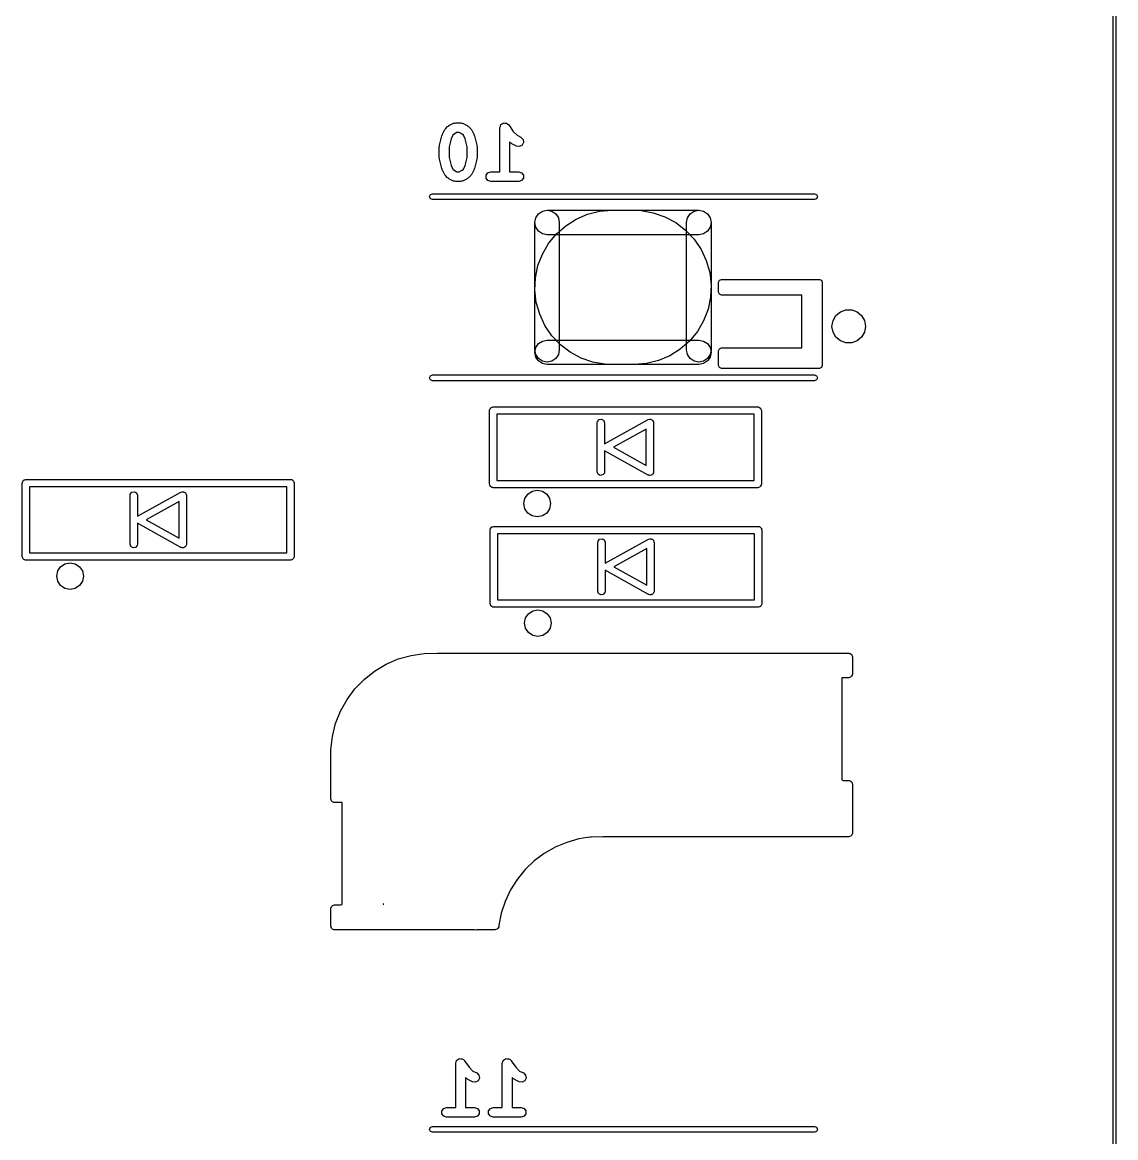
# Model space of a CAD drawing. Extents: x 62 to 223, y -188 to -37.
# Drawn here: x 200.94 to 223.26, y -118.39 to -95.61 of the extents above; entities that cross this region are included whole.
import ezdxf

# ---------------------------------------------------------------- set-up
doc = ezdxf.new("R2010")
doc.units = 0
doc.layers.add('BLACK', color=7, linetype='CONTINUOUS')

msp = doc.modelspace()

# ---------------------------------------------------------------- linework, layer by layer
at = {"layer": 'BLACK', "linetype": 'CONTINUOUS'}
for p, q in [((223.21, -142.245), (223.21, -49.9947)), ((223.26, -49.9947), (223.26, -142.245)), ((209.635, -97.7316), (209.646, -97.7203)), ((209.646, -97.7203), (209.741, -97.6726)), ((209.741, -97.6726), (209.764, -97.6692)), ((209.764, -97.6692), (209.786, -97.6621)), ((209.786, -97.6621), (209.881, -97.6621)), ((209.881, -97.6621), (209.903, -97.6692)), ((209.903, -97.6692), (209.926, -97.6726)), ((209.926, -97.6726), (210.021, -97.7203)), ((210.021, -97.7203), (210.033, -97.7316)), ((210.696, -97.7309), (210.705, -97.7033)), ((210.705, -97.7033), (210.707, -97.7021)), ((210.707, -97.7021), (210.708, -97.7001)), ((210.708, -97.7001), (210.732, -97.684)), ((210.732, -97.684), (210.755, -97.667)), ((210.755, -97.667), (210.757, -97.667)), ((210.757, -97.667), (210.759, -97.6658)), ((210.759, -97.6658), (210.788, -97.667)), ((210.788, -97.667), (210.817, -97.667)), ((210.817, -97.667), (210.819, -97.6682)), ((210.819, -97.6682), (210.821, -97.6683)), ((210.821, -97.6683), (210.844, -97.6863)), ((210.844, -97.6863), (210.867, -97.7033)), ((210.867, -97.7033), (210.868, -97.7053)), ((210.868, -97.7053), (210.869, -97.7066)), ((210.869, -97.7066), (210.959, -97.8412)), ((209.451, -98.1188), (209.499, -97.9283)), ((209.499, -97.9283), (209.505, -97.9189)), ((209.505, -97.9189), (209.506, -97.9079)), ((209.506, -97.9079), (209.554, -97.8126)), ((209.554, -97.8126), (209.565, -97.8011)), ((209.565, -97.8011), (209.573, -97.7866)), ((209.573, -97.7866), (209.62, -97.739)), ((209.62, -97.739), (209.635, -97.7316)), ((209.726, -97.9166), (209.69, -97.9875)), ((209.75, -97.8919), (209.726, -97.9166)), ((209.81, -97.8621), (209.75, -97.8919)), ((209.858, -97.8621), (209.81, -97.8621)), ((209.917, -97.8919), (209.858, -97.8621)), ((209.942, -97.9166), (209.917, -97.8919)), ((209.978, -97.9875), (209.942, -97.9166)), ((210.033, -97.7316), (210.047, -97.739)), ((210.047, -97.739), (210.095, -97.7866)), ((210.095, -97.7866), (210.102, -97.8011)), ((210.102, -97.8011), (210.114, -97.8126)), ((210.114, -97.8126), (210.161, -97.9078)), ((210.161, -97.9078), (210.163, -97.9189)), ((210.163, -97.9189), (210.169, -97.9283)), ((210.169, -97.9283), (210.217, -98.1188)), ((210.686, -97.7581), (210.696, -97.7309)), ((210.687, -97.7601), (210.686, -97.7581)), ((210.686, -97.7621), (210.687, -97.7601)), ((210.686, -98.6621), (210.686, -97.7621)), ((210.959, -97.8412), (211.036, -97.918)), ((211.036, -97.918), (211.117, -97.9584)), ((209.448, -98.1431), (209.452, -98.1312)), ((209.448, -98.3811), (209.448, -98.1431)), ((209.452, -98.1312), (209.451, -98.1188)), ((209.69, -97.9875), (209.648, -98.1554)), ((209.648, -98.1554), (209.648, -98.3688)), ((210.02, -98.1554), (209.978, -97.9875)), ((210.02, -98.3688), (210.02, -98.1554)), ((210.217, -98.1188), (210.216, -98.1312)), ((210.216, -98.1312), (210.22, -98.1431)), ((210.22, -98.1431), (210.22, -98.3811)), ((210.906, -98.0709), (210.886, -98.0511)), ((210.886, -98.0511), (210.886, -98.6621)), ((210.92, -98.0783), (210.906, -98.0709)), ((210.932, -98.0896), (210.92, -98.0783)), ((211.027, -98.1373), (210.932, -98.0896)), ((211.088, -98.1465), (211.027, -98.1373)), ((211.143, -98.118), (211.088, -98.1465)), ((211.117, -97.9584), (211.161, -98.0017)), ((211.171, -98.0627), (211.143, -98.118)), ((211.161, -98.0017), (211.171, -98.0627)), ((209.452, -98.393), (209.448, -98.3811)), ((209.451, -98.4054), (209.452, -98.393)), ((209.499, -98.5959), (209.451, -98.4054)), ((209.648, -98.3688), (209.69, -98.5367)), ((209.978, -98.5367), (210.02, -98.3688)), ((210.217, -98.4054), (210.169, -98.5959)), ((210.22, -98.3811), (210.216, -98.393)), ((210.216, -98.393), (210.217, -98.4054)), ((209.505, -98.6053), (209.499, -98.5959)), ((209.506, -98.6163), (209.505, -98.6053)), ((209.554, -98.7116), (209.506, -98.6163)), ((209.69, -98.5367), (209.726, -98.6076)), ((209.726, -98.6076), (209.75, -98.6323)), ((209.75, -98.6323), (209.81, -98.6621)), ((209.858, -98.6621), (209.917, -98.6323)), ((209.917, -98.6323), (209.942, -98.6076)), ((209.942, -98.6076), (209.978, -98.5367)), ((210.161, -98.6163), (210.114, -98.7116)), ((210.163, -98.6053), (210.161, -98.6163)), ((210.169, -98.5959), (210.163, -98.6053)), ((209.565, -98.7231), (209.554, -98.7116)), ((209.573, -98.7376), (209.565, -98.7231)), ((209.62, -98.7852), (209.573, -98.7376)), ((209.635, -98.7925), (209.62, -98.7852)), ((209.646, -98.8039), (209.635, -98.7925)), ((209.741, -98.8515), (209.646, -98.8039)), ((209.764, -98.855), (209.741, -98.8515)), ((209.786, -98.8621), (209.764, -98.855)), ((209.881, -98.8621), (209.786, -98.8621)), ((209.81, -98.6621), (209.858, -98.6621)), ((209.903, -98.855), (209.881, -98.8621)), ((209.926, -98.8515), (209.903, -98.855)), ((210.021, -98.8039), (209.926, -98.8515)), ((210.033, -98.7925), (210.021, -98.8039)), ((210.047, -98.7852), (210.033, -98.7925)), ((210.095, -98.7376), (210.047, -98.7852)), ((210.102, -98.7231), (210.095, -98.7376)), ((210.114, -98.7116), (210.102, -98.7231)), ((210.405, -98.7312), (210.442, -98.6812)), ((210.405, -98.793), (210.405, -98.7312)), ((210.442, -98.843), (210.405, -98.793)), ((210.442, -98.6812), (210.5, -98.6621)), ((210.5, -98.8621), (210.442, -98.843)), ((210.5, -98.6621), (210.686, -98.6621)), ((211.072, -98.8621), (210.5, -98.8621)), ((210.886, -98.6621), (211.072, -98.6621)), ((211.072, -98.6621), (211.131, -98.6812)), ((211.131, -98.843), (211.072, -98.8621)), ((211.131, -98.6812), (211.167, -98.7312)), ((211.167, -98.793), (211.131, -98.843)), ((211.167, -98.7312), (211.167, -98.793)), ((209.25, -99.17), (209.268, -99.1276)), ((209.268, -99.2124), (209.25, -99.17)), ((209.268, -99.1276), (209.31, -99.11)), ((209.31, -99.23), (209.268, -99.2124)), ((209.31, -99.11), (217.11, -99.11)), ((217.11, -99.23), (209.31, -99.23)), ((217.11, -99.11), (217.152, -99.1276)), ((217.152, -99.2124), (217.11, -99.23)), ((217.152, -99.1276), (217.17, -99.17)), ((217.17, -99.17), (217.152, -99.2124)), ((211.419, -99.6043), (211.473, -99.5232)), ((211.419, -99.6043), (211.473, -99.5232)), ((211.419, -99.6043), (211.473, -99.5232)), ((211.419, -99.6043), (211.473, -99.5232)), ((211.473, -99.5232), (211.554, -99.469)), ((211.473, -99.5232), (211.554, -99.469)), ((211.473, -99.5232), (211.554, -99.469)), ((211.473, -99.5232), (211.554, -99.469)), ((211.554, -99.469), (211.65, -99.45)), ((211.554, -99.469), (211.65, -99.45)), ((211.554, -99.469), (211.65, -99.45)), ((211.554, -99.469), (211.65, -99.45)), ((211.65, -99.45), (211.746, -99.469)), ((211.65, -99.45), (214.75, -99.45)), ((211.65, -99.45), (211.746, -99.469)), ((211.65, -99.45), (214.75, -99.45)), ((211.746, -99.469), (211.827, -99.5232)), ((211.746, -99.469), (211.827, -99.5232)), ((211.827, -99.5232), (211.881, -99.6043)), ((211.827, -99.5232), (211.881, -99.6043)), ((212.245, -99.6292), (212.478, -99.5305)), ((212.245, -99.6292), (212.478, -99.5305)), ((212.245, -99.6292), (212.478, -99.5305)), ((212.245, -99.6292), (212.478, -99.5305)), ((212.478, -99.5305), (212.723, -99.4703)), ((212.478, -99.5305), (212.723, -99.4703)), ((212.478, -99.5305), (212.723, -99.4703)), ((212.478, -99.5305), (212.723, -99.4703)), ((212.723, -99.4703), (212.975, -99.45)), ((212.723, -99.4703), (212.975, -99.45)), ((212.723, -99.4703), (212.975, -99.45)), ((212.723, -99.4703), (212.975, -99.45)), ((212.975, -99.45), (213.425, -99.45)), ((212.975, -99.45), (213.425, -99.45)), ((212.975, -99.45), (213.425, -99.45)), ((212.975, -99.45), (213.425, -99.45)), ((213.425, -99.45), (213.568, -99.4565)), ((213.425, -99.45), (213.568, -99.4565)), ((213.425, -99.45), (213.568, -99.4565)), ((213.425, -99.45), (213.568, -99.4565)), ((213.568, -99.4565), (213.817, -99.4995)), ((213.568, -99.4565), (213.817, -99.4995)), ((213.568, -99.4565), (213.817, -99.4995)), ((213.568, -99.4565), (213.817, -99.4995)), ((213.817, -99.4995), (214.056, -99.5817)), ((213.817, -99.4995), (214.056, -99.5817)), ((213.817, -99.4995), (214.056, -99.5817)), ((213.817, -99.4995), (214.056, -99.5817)), ((214.519, -99.6043), (214.573, -99.5232)), ((214.519, -99.6043), (214.573, -99.5232)), ((214.573, -99.5232), (214.654, -99.469)), ((214.573, -99.5232), (214.654, -99.469)), ((214.654, -99.469), (214.75, -99.45)), ((214.654, -99.469), (214.75, -99.45)), ((214.75, -99.45), (214.846, -99.469)), ((214.75, -99.45), (214.846, -99.469)), ((214.75, -99.45), (214.846, -99.469)), ((214.75, -99.45), (214.846, -99.469)), ((214.846, -99.469), (214.927, -99.5232)), ((214.846, -99.469), (214.927, -99.5232)), ((214.846, -99.469), (214.927, -99.5232)), ((214.846, -99.469), (214.927, -99.5232)), ((214.927, -99.5232), (214.981, -99.6043)), ((214.927, -99.5232), (214.981, -99.6043)), ((214.927, -99.5232), (214.981, -99.6043)), ((214.927, -99.5232), (214.981, -99.6043)), ((211.4, -99.7), (211.419, -99.6043)), ((211.4, -99.7), (211.419, -99.6043)), ((211.4, -99.7), (211.419, -99.6043)), ((211.4, -99.7), (211.419, -99.6043)), ((211.4, -102.3), (211.4, -99.7)), ((211.419, -99.7957), (211.4, -99.7)), ((211.4, -102.3), (211.4, -99.7)), ((211.419, -99.7957), (211.4, -99.7)), ((211.842, -99.9309), (212.032, -99.7638)), ((211.842, -99.9309), (212.032, -99.7638)), ((211.842, -99.9309), (212.032, -99.7638)), ((211.842, -99.9309), (212.032, -99.7638)), ((211.881, -99.6043), (211.9, -99.7)), ((211.881, -99.6043), (211.9, -99.7)), ((211.9, -99.7), (211.9, -102.3)), ((211.9, -99.7), (211.9, -102.3)), ((212.032, -99.7638), (212.245, -99.6292)), ((212.032, -99.7638), (212.245, -99.6292)), ((212.032, -99.7638), (212.245, -99.6292)), ((212.032, -99.7638), (212.245, -99.6292)), ((214.056, -99.5817), (214.278, -99.7011)), ((214.056, -99.5817), (214.278, -99.7011)), ((214.056, -99.5817), (214.278, -99.7011)), ((214.056, -99.5817), (214.278, -99.7011)), ((214.278, -99.7011), (214.479, -99.8545)), ((214.278, -99.7011), (214.479, -99.8545)), ((214.278, -99.7011), (214.479, -99.8545)), ((214.278, -99.7011), (214.479, -99.8545)), ((214.5, -99.7), (214.519, -99.6043)), ((214.5, -99.7), (214.519, -99.6043)), ((214.5, -102.3), (214.5, -99.7)), ((214.5, -102.3), (214.5, -99.7)), ((214.981, -99.6043), (215, -99.7)), ((214.981, -99.6043), (215, -99.7)), ((214.981, -99.6043), (215, -99.7)), ((214.981, -99.6043), (215, -99.7)), ((215, -99.7), (214.981, -99.7957)), ((215, -99.7), (214.981, -99.7957)), ((215, -99.7), (215, -102.3)), ((215, -99.7), (215, -102.3)), ((211.473, -99.8768), (211.419, -99.7957)), ((211.473, -99.8768), (211.419, -99.7957)), ((211.554, -99.931), (211.473, -99.8768)), ((211.554, -99.931), (211.473, -99.8768)), ((211.65, -99.95), (211.554, -99.931)), ((211.65, -99.95), (211.554, -99.931)), ((214.75, -99.95), (211.65, -99.95)), ((214.75, -99.95), (211.65, -99.95)), ((211.682, -100.126), (211.842, -99.9309)), ((211.682, -100.126), (211.842, -99.9309)), ((211.682, -100.126), (211.842, -99.9309)), ((211.682, -100.126), (211.842, -99.9309)), ((214.479, -99.8545), (214.652, -100.038)), ((214.479, -99.8545), (214.652, -100.038)), ((214.479, -99.8545), (214.652, -100.038)), ((214.479, -99.8545), (214.652, -100.038)), ((214.846, -99.931), (214.75, -99.95)), ((214.846, -99.931), (214.75, -99.95)), ((214.927, -99.8768), (214.846, -99.931)), ((214.927, -99.8768), (214.846, -99.931)), ((214.981, -99.7957), (214.927, -99.8768)), ((214.981, -99.7957), (214.927, -99.8768)), ((211.555, -100.344), (211.682, -100.126)), ((211.555, -100.344), (211.682, -100.126)), ((211.555, -100.344), (211.682, -100.126)), ((211.555, -100.344), (211.682, -100.126)), ((214.652, -100.038), (214.794, -100.247)), ((214.652, -100.038), (214.794, -100.247)), ((214.652, -100.038), (214.794, -100.247)), ((214.652, -100.038), (214.794, -100.247)), ((211.464, -100.58), (211.555, -100.344)), ((211.464, -100.58), (211.555, -100.344)), ((211.464, -100.58), (211.555, -100.344)), ((211.464, -100.58), (211.555, -100.344)), ((214.794, -100.247), (214.901, -100.476)), ((214.794, -100.247), (214.901, -100.476)), ((214.794, -100.247), (214.901, -100.476)), ((214.794, -100.247), (214.901, -100.476)), ((211.412, -100.828), (211.464, -100.58)), ((211.412, -100.828), (211.464, -100.58)), ((211.412, -100.828), (211.464, -100.58)), ((211.412, -100.828), (211.464, -100.58)), ((214.901, -100.476), (214.97, -100.719)), ((214.901, -100.476), (214.97, -100.719)), ((214.901, -100.476), (214.97, -100.719)), ((214.901, -100.476), (214.97, -100.719)), ((211.401, -101.08), (211.412, -100.828)), ((211.401, -101.08), (211.412, -100.828)), ((211.401, -101.08), (211.412, -100.828)), ((211.401, -101.08), (211.412, -100.828)), ((214.97, -100.719), (214.999, -100.97)), ((214.97, -100.719), (214.999, -100.97)), ((214.97, -100.719), (214.999, -100.97)), ((214.97, -100.719), (214.999, -100.97)), ((215.15, -100.92), (215.168, -100.878)), ((215.168, -100.878), (215.21, -100.86)), ((215.21, -100.86), (217.21, -100.86)), ((217.21, -100.86), (217.252, -100.878)), ((217.252, -100.878), (217.27, -100.92)), ((211.43, -101.331), (211.401, -101.08)), ((211.43, -101.331), (211.401, -101.08)), ((211.43, -101.331), (211.401, -101.08)), ((211.43, -101.331), (211.401, -101.08)), ((214.999, -100.97), (214.988, -101.222)), ((214.999, -100.97), (214.988, -101.222)), ((214.999, -100.97), (214.988, -101.222)), ((214.999, -100.97), (214.988, -101.222)), ((215.15, -101.12), (215.15, -100.92)), ((215.168, -101.162), (215.15, -101.12)), ((217.27, -100.92), (217.27, -102.62)), ((211.499, -101.574), (211.43, -101.331)), ((211.499, -101.574), (211.43, -101.331)), ((211.499, -101.574), (211.43, -101.331)), ((211.499, -101.574), (211.43, -101.331)), ((214.988, -101.222), (214.936, -101.47)), ((214.988, -101.222), (214.936, -101.47)), ((214.988, -101.222), (214.936, -101.47)), ((214.988, -101.222), (214.936, -101.47)), ((215.21, -101.18), (215.168, -101.162)), ((216.85, -101.18), (215.21, -101.18)), ((216.85, -102.26), (216.85, -101.18)), ((211.606, -101.803), (211.499, -101.574)), ((211.606, -101.803), (211.499, -101.574)), ((211.606, -101.803), (211.499, -101.574)), ((211.606, -101.803), (211.499, -101.574)), ((214.936, -101.47), (214.845, -101.706)), ((214.936, -101.47), (214.845, -101.706)), ((214.936, -101.47), (214.845, -101.706)), ((214.936, -101.47), (214.845, -101.706)), ((217.547, -101.6), (217.639, -101.523)), ((217.639, -101.523), (217.75, -101.482)), ((217.75, -101.482), (217.87, -101.482)), ((217.87, -101.482), (217.981, -101.523)), ((217.981, -101.523), (218.073, -101.6)), ((211.748, -102.012), (211.606, -101.803)), ((211.748, -102.012), (211.606, -101.803)), ((211.748, -102.012), (211.606, -101.803)), ((211.748, -102.012), (211.606, -101.803)), ((214.845, -101.706), (214.718, -101.924)), ((214.845, -101.706), (214.718, -101.924)), ((214.845, -101.706), (214.718, -101.924)), ((214.845, -101.706), (214.718, -101.924)), ((217.467, -101.82), (217.488, -101.703)), ((217.488, -101.937), (217.467, -101.82)), ((217.488, -101.703), (217.547, -101.6)), ((218.073, -101.6), (218.132, -101.703)), ((218.132, -101.703), (218.153, -101.82)), ((218.153, -101.82), (218.132, -101.937)), ((211.921, -102.195), (211.748, -102.012)), ((211.921, -102.195), (211.748, -102.012)), ((211.921, -102.195), (211.748, -102.012)), ((211.921, -102.195), (211.748, -102.012)), ((214.718, -101.924), (214.558, -102.119)), ((214.718, -101.924), (214.558, -102.119)), ((214.718, -101.924), (214.558, -102.119)), ((214.718, -101.924), (214.558, -102.119)), ((217.547, -102.04), (217.488, -101.937)), ((217.639, -102.117), (217.547, -102.04)), ((218.073, -102.04), (217.981, -102.117)), ((218.132, -101.937), (218.073, -102.04)), ((211.4, -102.35), (211.419, -102.254)), ((211.4, -102.35), (211.419, -102.254)), ((211.419, -102.254), (211.473, -102.173)), ((211.419, -102.254), (211.473, -102.173)), ((211.473, -102.173), (211.554, -102.119)), ((211.473, -102.173), (211.554, -102.119)), ((211.554, -102.119), (211.65, -102.1)), ((211.554, -102.119), (211.65, -102.1)), ((211.65, -102.1), (214.75, -102.1)), ((211.65, -102.1), (214.75, -102.1)), ((212.122, -102.349), (211.921, -102.195)), ((212.122, -102.349), (211.921, -102.195)), ((212.122, -102.349), (211.921, -102.195)), ((212.122, -102.349), (211.921, -102.195)), ((214.558, -102.119), (214.368, -102.286)), ((214.558, -102.119), (214.368, -102.286)), ((214.558, -102.119), (214.368, -102.286)), ((214.558, -102.119), (214.368, -102.286)), ((214.75, -102.1), (214.846, -102.119)), ((214.75, -102.1), (214.846, -102.119)), ((214.846, -102.119), (214.927, -102.173)), ((214.846, -102.119), (214.927, -102.173)), ((214.927, -102.173), (214.981, -102.254)), ((214.927, -102.173), (214.981, -102.254)), ((214.981, -102.254), (215, -102.35)), ((214.981, -102.254), (215, -102.35)), ((215.15, -102.32), (215.168, -102.278)), ((215.168, -102.278), (215.21, -102.26)), ((215.21, -102.26), (216.85, -102.26)), ((217.75, -102.158), (217.639, -102.117)), ((217.87, -102.158), (217.75, -102.158)), ((217.981, -102.117), (217.87, -102.158)), ((211.419, -102.396), (211.4, -102.3)), ((211.419, -102.396), (211.4, -102.3)), ((211.419, -102.446), (211.4, -102.35)), ((211.419, -102.446), (211.4, -102.35)), ((211.473, -102.477), (211.419, -102.396)), ((211.473, -102.477), (211.419, -102.396)), ((211.473, -102.527), (211.419, -102.446)), ((211.473, -102.527), (211.419, -102.446)), ((211.554, -102.531), (211.473, -102.477)), ((211.554, -102.531), (211.473, -102.477)), ((211.827, -102.477), (211.746, -102.531)), ((211.827, -102.477), (211.746, -102.531)), ((211.881, -102.396), (211.827, -102.477)), ((211.881, -102.396), (211.827, -102.477)), ((211.9, -102.3), (211.881, -102.396)), ((211.9, -102.3), (211.881, -102.396)), ((212.344, -102.468), (212.122, -102.349)), ((212.344, -102.468), (212.122, -102.349)), ((212.344, -102.468), (212.122, -102.349)), ((212.344, -102.468), (212.122, -102.349)), ((212.583, -102.551), (212.344, -102.468)), ((212.583, -102.551), (212.344, -102.468)), ((212.583, -102.551), (212.344, -102.468)), ((212.583, -102.551), (212.344, -102.468)), ((214.155, -102.421), (213.922, -102.519)), ((214.155, -102.421), (213.922, -102.519)), ((214.155, -102.421), (213.922, -102.519)), ((214.155, -102.421), (213.922, -102.519)), ((214.368, -102.286), (214.155, -102.421)), ((214.368, -102.286), (214.155, -102.421)), ((214.368, -102.286), (214.155, -102.421)), ((214.368, -102.286), (214.155, -102.421)), ((214.519, -102.396), (214.5, -102.3)), ((214.519, -102.396), (214.5, -102.3)), ((214.573, -102.477), (214.519, -102.396)), ((214.573, -102.477), (214.519, -102.396)), ((214.654, -102.531), (214.573, -102.477)), ((214.654, -102.531), (214.573, -102.477)), ((214.927, -102.477), (214.846, -102.531)), ((214.927, -102.477), (214.846, -102.531)), ((214.981, -102.396), (214.927, -102.477)), ((214.981, -102.396), (214.927, -102.477)), ((214.981, -102.446), (214.927, -102.527)), ((214.981, -102.446), (214.927, -102.527)), ((215, -102.3), (214.981, -102.396)), ((215, -102.3), (214.981, -102.396)), ((215, -102.35), (214.981, -102.446)), ((215, -102.35), (214.981, -102.446)), ((215.15, -102.62), (215.15, -102.32)), ((211.554, -102.581), (211.473, -102.527)), ((211.554, -102.581), (211.473, -102.527)), ((211.65, -102.55), (211.554, -102.531)), ((211.65, -102.55), (211.554, -102.531)), ((211.65, -102.6), (211.554, -102.581)), ((211.65, -102.6), (211.554, -102.581)), ((211.746, -102.531), (211.65, -102.55)), ((211.746, -102.531), (211.65, -102.55)), ((214.75, -102.6), (211.65, -102.6)), ((214.75, -102.6), (211.65, -102.6)), ((212.832, -102.594), (212.583, -102.551)), ((212.832, -102.594), (212.583, -102.551)), ((212.832, -102.594), (212.583, -102.551)), ((212.832, -102.594), (212.583, -102.551)), ((212.975, -102.6), (212.832, -102.594)), ((212.975, -102.6), (212.832, -102.594)), ((212.975, -102.6), (212.832, -102.594)), ((212.975, -102.6), (212.832, -102.594)), ((213.425, -102.6), (212.975, -102.6)), ((213.425, -102.6), (212.975, -102.6)), ((213.425, -102.6), (212.975, -102.6)), ((213.425, -102.6), (212.975, -102.6)), ((213.677, -102.58), (213.425, -102.6)), ((213.677, -102.58), (213.425, -102.6)), ((213.677, -102.58), (213.425, -102.6)), ((213.677, -102.58), (213.425, -102.6)), ((213.922, -102.519), (213.677, -102.58)), ((213.922, -102.519), (213.677, -102.58)), ((213.922, -102.519), (213.677, -102.58)), ((213.922, -102.519), (213.677, -102.58)), ((214.75, -102.55), (214.654, -102.531)), ((214.75, -102.55), (214.654, -102.531)), ((214.846, -102.531), (214.75, -102.55)), ((214.846, -102.531), (214.75, -102.55)), ((214.846, -102.581), (214.75, -102.6)), ((214.846, -102.581), (214.75, -102.6)), ((214.927, -102.527), (214.846, -102.581)), ((214.927, -102.527), (214.846, -102.581)), ((215.168, -102.662), (215.15, -102.62)), ((215.21, -102.68), (215.168, -102.662)), ((217.21, -102.68), (215.21, -102.68)), ((217.252, -102.662), (217.21, -102.68)), ((217.27, -102.62), (217.252, -102.662)), ((209.25, -102.87), (209.268, -102.828)), ((209.268, -102.912), (209.25, -102.87)), ((209.268, -102.828), (209.31, -102.81)), ((209.31, -102.93), (209.268, -102.912)), ((209.31, -102.81), (217.11, -102.81)), ((217.11, -102.93), (209.31, -102.93)), ((217.11, -102.81), (217.152, -102.828)), ((217.152, -102.912), (217.11, -102.93)), ((217.152, -102.828), (217.17, -102.87)), ((217.17, -102.87), (217.152, -102.912)), ((210.475, -103.54), (210.477, -103.53)), ((210.475, -105.04), (210.475, -103.54)), ((210.476, -103.527), (210.478, -103.524)), ((210.477, -103.53), (210.476, -103.527)), ((210.478, -103.524), (210.48, -103.514)), ((210.48, -103.514), (210.492, -103.499)), ((210.492, -103.499), (210.502, -103.483)), ((210.502, -103.483), (210.508, -103.48)), ((210.508, -103.48), (210.512, -103.475)), ((210.512, -103.475), (210.532, -103.472)), ((210.532, -103.472), (210.55, -103.465)), ((210.55, -103.465), (215.95, -103.465)), ((210.625, -103.615), (210.625, -104.965)), ((215.875, -103.615), (210.625, -103.615)), ((215.875, -104.965), (215.875, -103.615)), ((215.95, -103.465), (215.96, -103.467)), ((215.96, -103.467), (215.963, -103.466)), ((215.963, -103.466), (215.966, -103.468)), ((215.966, -103.468), (215.976, -103.47)), ((215.976, -103.47), (215.991, -103.482)), ((215.991, -103.482), (216.007, -103.492)), ((216.007, -103.492), (216.01, -103.498)), ((216.01, -103.498), (216.015, -103.502)), ((216.015, -103.502), (216.018, -103.522)), ((216.018, -103.522), (216.025, -103.54)), ((216.025, -103.54), (216.025, -105.04)), ((212.675, -103.79), (212.68, -103.764)), ((212.675, -104.79), (212.675, -103.79)), ((212.68, -103.764), (212.712, -103.725)), ((212.712, -103.725), (212.763, -103.716)), ((212.763, -103.716), (212.807, -103.742)), ((212.807, -103.742), (212.825, -103.79)), ((212.825, -104.218), (213.714, -103.724)), ((212.825, -103.79), (212.825, -104.218)), ((213.714, -103.724), (213.738, -103.716)), ((213.738, -103.716), (213.751, -103.718)), ((213.751, -103.718), (213.763, -103.716)), ((213.763, -103.716), (213.775, -103.723)), ((213.775, -103.723), (213.789, -103.726)), ((213.789, -103.726), (213.797, -103.735)), ((213.797, -103.735), (213.807, -103.742)), ((213.807, -103.742), (213.812, -103.755)), ((213.812, -103.755), (213.821, -103.766)), ((213.821, -103.766), (213.821, -103.778)), ((213.821, -103.778), (213.825, -103.79)), ((213.825, -103.79), (213.825, -104.79)), ((213.675, -103.917), (213.004, -104.29)), ((213.675, -104.663), (213.675, -103.917)), ((213.004, -104.29), (213.675, -104.663)), ((213.714, -104.856), (212.825, -104.362)), ((212.825, -104.362), (212.825, -104.79)), ((200.935, -105.02), (200.937, -105.01)), ((200.936, -105.007), (200.938, -105.004)), ((200.937, -105.01), (200.936, -105.007)), ((200.938, -105.004), (200.94, -104.994)), ((200.94, -104.994), (200.952, -104.979)), ((200.952, -104.979), (200.962, -104.963)), ((200.962, -104.963), (200.968, -104.96)), ((200.968, -104.96), (200.972, -104.955)), ((200.972, -104.955), (200.992, -104.952)), ((200.992, -104.952), (201.01, -104.945)), ((201.01, -104.945), (206.41, -104.945)), ((206.41, -104.945), (206.42, -104.947)), ((206.42, -104.947), (206.423, -104.946)), ((206.423, -104.946), (206.426, -104.948)), ((206.426, -104.948), (206.436, -104.95)), ((206.436, -104.95), (206.451, -104.962)), ((206.451, -104.962), (206.467, -104.972)), ((206.467, -104.972), (206.47, -104.978)), ((206.47, -104.978), (206.475, -104.983)), ((206.475, -104.983), (206.478, -105.002)), ((206.478, -105.002), (206.485, -105.02)), ((210.625, -104.965), (215.875, -104.965)), ((212.693, -104.838), (212.675, -104.79)), ((212.737, -104.864), (212.693, -104.838)), ((212.787, -104.855), (212.737, -104.864)), ((212.82, -104.816), (212.787, -104.855)), ((212.825, -104.79), (212.82, -104.816)), ((213.726, -104.858), (213.714, -104.856)), ((213.737, -104.864), (213.726, -104.858)), ((213.751, -104.861), (213.737, -104.864)), ((213.764, -104.864), (213.751, -104.861)), ((213.775, -104.857), (213.764, -104.864)), ((213.787, -104.855), (213.775, -104.857)), ((213.796, -104.844), (213.787, -104.855)), ((213.808, -104.837), (213.796, -104.844)), ((213.812, -104.825), (213.808, -104.837)), ((213.82, -104.816), (213.812, -104.825)), ((213.825, -104.79), (213.82, -104.816)), ((200.935, -106.52), (200.935, -105.02)), ((201.085, -105.095), (201.085, -106.445)), ((206.335, -105.095), (201.085, -105.095)), ((203.135, -105.27), (203.14, -105.244)), ((203.14, -105.244), (203.172, -105.205)), ((203.172, -105.205), (203.223, -105.196)), ((203.223, -105.196), (203.267, -105.222)), ((203.267, -105.222), (203.285, -105.27)), ((203.285, -105.698), (204.174, -105.204)), ((204.174, -105.204), (204.198, -105.196)), ((204.198, -105.196), (204.211, -105.198)), ((204.211, -105.198), (204.223, -105.196)), ((204.223, -105.196), (204.235, -105.203)), ((204.235, -105.203), (204.249, -105.206)), ((204.249, -105.206), (204.257, -105.215)), ((204.257, -105.215), (204.267, -105.222)), ((204.267, -105.222), (204.272, -105.235)), ((204.272, -105.235), (204.281, -105.246)), ((206.335, -106.445), (206.335, -105.095)), ((206.485, -105.02), (206.485, -106.52)), ((210.482, -105.058), (210.475, -105.04)), ((210.485, -105.078), (210.482, -105.058)), ((210.49, -105.082), (210.485, -105.078)), ((210.493, -105.088), (210.49, -105.082)), ((210.509, -105.098), (210.493, -105.088)), ((210.524, -105.11), (210.509, -105.098)), ((210.534, -105.112), (210.524, -105.11)), ((210.537, -105.114), (210.534, -105.112)), ((210.54, -105.113), (210.537, -105.114)), ((210.55, -105.115), (210.54, -105.113)), ((215.95, -105.115), (210.55, -105.115)), ((211.258, -105.248), (211.346, -105.189)), ((211.346, -105.189), (211.45, -105.168)), ((211.45, -105.168), (211.554, -105.189)), ((211.554, -105.189), (211.642, -105.248)), ((215.968, -105.108), (215.95, -105.115)), ((215.987, -105.105), (215.968, -105.108)), ((215.992, -105.1), (215.987, -105.105)), ((215.998, -105.097), (215.992, -105.1)), ((216.008, -105.081), (215.998, -105.097)), ((216.02, -105.066), (216.008, -105.081)), ((216.022, -105.056), (216.02, -105.066)), ((216.024, -105.053), (216.022, -105.056)), ((216.025, -105.04), (216.023, -105.05)), ((216.023, -105.05), (216.024, -105.053)), ((203.135, -106.27), (203.135, -105.27)), ((203.285, -105.27), (203.285, -105.698)), ((204.135, -105.397), (203.464, -105.77)), ((204.135, -106.143), (204.135, -105.397)), ((204.281, -105.246), (204.281, -105.258)), ((204.281, -105.258), (204.285, -105.27)), ((204.285, -105.27), (204.285, -106.27)), ((211.178, -105.44), (211.199, -105.336)), ((211.199, -105.544), (211.178, -105.44)), ((211.199, -105.336), (211.258, -105.248)), ((211.642, -105.248), (211.701, -105.336)), ((211.701, -105.336), (211.722, -105.44)), ((211.722, -105.44), (211.701, -105.544)), ((211.258, -105.632), (211.199, -105.544)), ((211.346, -105.691), (211.258, -105.632)), ((211.45, -105.712), (211.346, -105.691)), ((211.554, -105.691), (211.45, -105.712)), ((211.642, -105.632), (211.554, -105.691)), ((211.701, -105.544), (211.642, -105.632)), ((204.174, -106.336), (203.285, -105.842)), ((203.285, -105.842), (203.285, -106.27)), ((203.464, -105.77), (204.135, -106.143)), ((210.502, -105.939), (210.512, -105.923)), ((210.512, -105.923), (210.518, -105.92)), ((210.518, -105.92), (210.522, -105.915)), ((210.522, -105.915), (210.542, -105.912)), ((210.542, -105.912), (210.56, -105.905)), ((210.56, -105.905), (215.96, -105.905)), ((215.96, -105.905), (215.97, -105.907)), ((215.97, -105.907), (215.973, -105.906)), ((215.973, -105.906), (215.976, -105.908)), ((215.976, -105.908), (215.986, -105.91)), ((215.986, -105.91), (216.001, -105.922)), ((216.001, -105.922), (216.017, -105.932)), ((210.485, -105.98), (210.487, -105.97)), ((210.485, -107.48), (210.485, -105.98)), ((210.486, -105.967), (210.488, -105.964)), ((210.487, -105.97), (210.486, -105.967)), ((210.488, -105.964), (210.49, -105.954)), ((210.49, -105.954), (210.502, -105.939)), ((210.635, -106.055), (210.635, -107.405)), ((215.885, -106.055), (210.635, -106.055)), ((215.885, -107.405), (215.885, -106.055)), ((216.017, -105.932), (216.02, -105.938)), ((216.02, -105.938), (216.025, -105.942)), ((216.025, -105.942), (216.028, -105.962)), ((216.028, -105.962), (216.035, -105.98)), ((216.035, -105.98), (216.035, -107.48)), ((203.153, -106.318), (203.135, -106.27)), ((203.197, -106.344), (203.153, -106.318)), ((203.248, -106.335), (203.197, -106.344)), ((203.28, -106.296), (203.248, -106.335)), ((203.285, -106.27), (203.28, -106.296)), ((204.186, -106.338), (204.174, -106.336)), ((204.197, -106.344), (204.186, -106.338)), ((204.211, -106.341), (204.197, -106.344)), ((204.224, -106.344), (204.211, -106.341)), ((204.235, -106.337), (204.224, -106.344)), ((204.248, -106.335), (204.235, -106.337)), ((204.256, -106.324), (204.248, -106.335)), ((204.268, -106.317), (204.256, -106.324)), ((204.272, -106.305), (204.268, -106.317)), ((204.28, -106.296), (204.272, -106.305)), ((204.285, -106.27), (204.28, -106.296)), ((212.685, -106.23), (212.69, -106.204)), ((212.685, -107.23), (212.685, -106.23)), ((212.69, -106.204), (212.722, -106.165)), ((212.722, -106.165), (212.773, -106.156)), ((212.773, -106.156), (212.817, -106.182)), ((212.817, -106.182), (212.835, -106.23)), ((212.835, -106.658), (213.724, -106.164)), ((212.835, -106.23), (212.835, -106.658)), ((213.685, -106.357), (213.014, -106.73)), ((213.685, -107.103), (213.685, -106.357)), ((213.724, -106.164), (213.748, -106.156)), ((213.748, -106.156), (213.761, -106.158)), ((213.761, -106.158), (213.773, -106.156)), ((213.773, -106.156), (213.785, -106.163)), ((213.785, -106.163), (213.799, -106.166)), ((213.799, -106.166), (213.807, -106.175)), ((213.807, -106.175), (213.817, -106.182)), ((213.817, -106.182), (213.822, -106.195)), ((213.822, -106.195), (213.831, -106.206)), ((213.831, -106.206), (213.831, -106.218)), ((213.831, -106.218), (213.835, -106.23)), ((213.835, -106.23), (213.835, -107.23)), ((200.942, -106.538), (200.935, -106.52)), ((200.945, -106.557), (200.942, -106.538)), ((200.95, -106.562), (200.945, -106.557)), ((200.953, -106.568), (200.95, -106.562)), ((200.969, -106.578), (200.953, -106.568)), ((200.984, -106.59), (200.969, -106.578)), ((200.994, -106.592), (200.984, -106.59)), ((200.997, -106.594), (200.994, -106.592)), ((201, -106.593), (200.997, -106.594)), ((201.01, -106.595), (201, -106.593)), ((206.41, -106.595), (201.01, -106.595)), ((201.085, -106.445), (206.335, -106.445)), ((206.428, -106.588), (206.41, -106.595)), ((206.447, -106.585), (206.428, -106.588)), ((206.452, -106.58), (206.447, -106.585)), ((206.458, -106.577), (206.452, -106.58)), ((206.468, -106.561), (206.458, -106.577)), ((206.48, -106.546), (206.468, -106.561)), ((206.482, -106.536), (206.48, -106.546)), ((206.484, -106.533), (206.482, -106.536)), ((206.485, -106.52), (206.483, -106.53)), ((206.483, -106.53), (206.484, -106.533)), ((201.638, -106.92), (201.659, -106.816)), ((201.659, -106.816), (201.718, -106.728)), ((201.718, -106.728), (201.806, -106.669)), ((201.806, -106.669), (201.91, -106.648)), ((201.91, -106.648), (202.014, -106.669)), ((202.014, -106.669), (202.102, -106.728)), ((202.102, -106.728), (202.161, -106.816)), ((202.161, -106.816), (202.182, -106.92)), ((213.724, -107.296), (212.835, -106.802)), ((212.835, -106.802), (212.835, -107.23)), ((213.014, -106.73), (213.685, -107.103)), ((201.659, -107.024), (201.638, -106.92)), ((201.718, -107.112), (201.659, -107.024)), ((202.161, -107.024), (202.102, -107.112)), ((202.182, -106.92), (202.161, -107.024)), ((201.806, -107.171), (201.718, -107.112)), ((201.91, -107.192), (201.806, -107.171)), ((202.014, -107.171), (201.91, -107.192)), ((202.102, -107.112), (202.014, -107.171)), ((212.703, -107.278), (212.685, -107.23)), ((212.747, -107.304), (212.703, -107.278)), ((212.83, -107.256), (212.797, -107.295)), ((212.835, -107.23), (212.83, -107.256)), ((213.806, -107.284), (213.797, -107.295)), ((213.818, -107.277), (213.806, -107.284)), ((213.822, -107.265), (213.818, -107.277)), ((213.83, -107.256), (213.822, -107.265)), ((213.835, -107.23), (213.83, -107.256)), ((210.492, -107.498), (210.485, -107.48)), ((210.495, -107.517), (210.492, -107.498)), ((210.5, -107.522), (210.495, -107.517)), ((210.503, -107.528), (210.5, -107.522)), ((210.635, -107.405), (215.885, -107.405)), ((212.797, -107.295), (212.747, -107.304)), ((213.736, -107.298), (213.724, -107.296)), ((213.747, -107.304), (213.736, -107.298)), ((213.761, -107.301), (213.747, -107.304)), ((213.774, -107.304), (213.761, -107.301)), ((213.785, -107.297), (213.774, -107.304)), ((213.797, -107.295), (213.785, -107.297)), ((216.018, -107.521), (216.008, -107.537)), ((216.03, -107.506), (216.018, -107.521)), ((216.032, -107.496), (216.03, -107.506)), ((216.034, -107.493), (216.032, -107.496)), ((216.035, -107.48), (216.033, -107.49)), ((216.033, -107.49), (216.034, -107.493)), ((210.519, -107.538), (210.503, -107.528)), ((210.534, -107.55), (210.519, -107.538)), ((210.544, -107.552), (210.534, -107.55)), ((210.547, -107.554), (210.544, -107.552)), ((210.55, -107.553), (210.547, -107.554)), ((210.56, -107.555), (210.55, -107.553)), ((215.96, -107.555), (210.56, -107.555)), ((211.209, -107.776), (211.268, -107.688)), ((211.268, -107.688), (211.356, -107.629)), ((211.356, -107.629), (211.46, -107.608)), ((211.46, -107.608), (211.564, -107.629)), ((211.564, -107.629), (211.652, -107.688)), ((211.652, -107.688), (211.711, -107.776)), ((215.978, -107.548), (215.96, -107.555)), ((215.998, -107.545), (215.978, -107.548)), ((216.002, -107.54), (215.998, -107.545)), ((216.008, -107.537), (216.002, -107.54)), ((211.188, -107.88), (211.209, -107.776)), ((211.209, -107.984), (211.188, -107.88)), ((211.711, -107.776), (211.732, -107.88)), ((211.732, -107.88), (211.711, -107.984)), ((211.268, -108.072), (211.209, -107.984)), ((211.356, -108.131), (211.268, -108.072)), ((211.46, -108.152), (211.356, -108.131)), ((211.564, -108.131), (211.46, -108.152)), ((211.652, -108.072), (211.564, -108.131)), ((211.711, -107.984), (211.652, -108.072)), ((208.362, -108.721), (208.612, -108.613)), ((208.612, -108.613), (208.873, -108.539)), ((208.873, -108.539), (209.142, -108.499)), ((209.142, -108.499), (209.41, -108.495)), ((209.41, -108.495), (209.41, -108.495)), ((209.41, -108.495), (217.81, -108.495)), ((217.81, -108.495), (217.82, -108.497)), ((217.82, -108.497), (217.823, -108.496)), ((217.823, -108.496), (217.826, -108.498)), ((217.826, -108.498), (217.836, -108.5)), ((217.836, -108.5), (217.851, -108.512)), ((217.851, -108.512), (217.867, -108.522)), ((217.867, -108.522), (217.87, -108.528)), ((217.87, -108.528), (217.875, -108.532)), ((217.875, -108.532), (217.878, -108.552)), ((217.878, -108.552), (217.885, -108.57)), ((217.885, -108.57), (217.885, -108.92)), ((207.916, -109.029), (208.129, -108.861)), ((208.129, -108.861), (208.362, -108.721)), ((207.727, -109.225), (207.916, -109.029)), ((217.81, -108.995), (217.665, -108.995)), ((217.665, -108.995), (217.665, -111.08)), ((217.828, -108.988), (217.81, -108.995)), ((217.847, -108.985), (217.828, -108.988)), ((217.852, -108.98), (217.847, -108.985)), ((217.858, -108.977), (217.852, -108.98)), ((217.868, -108.961), (217.858, -108.977)), ((217.88, -108.946), (217.868, -108.961)), ((217.882, -108.936), (217.88, -108.946)), ((217.884, -108.933), (217.882, -108.936)), ((217.885, -108.92), (217.883, -108.93)), ((217.883, -108.93), (217.884, -108.933)), ((207.565, -109.443), (207.727, -109.225)), ((207.433, -109.68), (207.565, -109.443)), ((207.333, -109.933), (207.433, -109.68)), ((207.266, -110.196), (207.333, -109.933)), ((207.235, -110.466), (207.266, -110.196)), ((207.235, -110.468), (207.235, -110.466)), ((207.235, -110.47), (207.235, -110.468)), ((207.235, -111.47), (207.235, -110.47)), ((217.665, -111.08), (217.696, -111.095)), ((217.696, -111.095), (217.81, -111.095)), ((217.81, -111.095), (217.82, -111.097)), ((217.82, -111.097), (217.823, -111.096)), ((217.823, -111.096), (217.826, -111.098)), ((217.826, -111.098), (217.836, -111.1)), ((217.836, -111.1), (217.851, -111.112)), ((217.851, -111.112), (217.867, -111.122)), ((217.867, -111.122), (217.87, -111.128)), ((217.87, -111.128), (217.875, -111.132)), ((217.875, -111.132), (217.878, -111.152)), ((217.878, -111.152), (217.885, -111.17)), ((217.885, -111.17), (217.885, -112.17)), ((207.242, -111.488), (207.235, -111.47)), ((207.245, -111.507), (207.242, -111.488)), ((207.25, -111.512), (207.245, -111.507)), ((207.253, -111.518), (207.25, -111.512)), ((207.269, -111.528), (207.253, -111.518)), ((207.284, -111.54), (207.269, -111.528)), ((207.294, -111.542), (207.284, -111.54)), ((207.297, -111.544), (207.294, -111.542)), ((207.3, -111.543), (207.297, -111.544)), ((207.31, -111.545), (207.3, -111.543)), ((207.465, -111.545), (207.31, -111.545)), ((207.465, -113.629), (207.465, -111.545)), ((212.298, -112.288), (212.051, -112.358)), ((212.473, -112.261), (212.298, -112.288)), ((212.53, -112.255), (212.473, -112.261)), ((212.542, -112.25), (212.53, -112.255)), ((212.552, -112.249), (212.542, -112.25)), ((212.79, -112.242), (212.552, -112.249)), ((212.806, -112.244), (212.79, -112.242)), ((212.808, -112.245), (212.806, -112.244)), ((212.809, -112.245), (212.808, -112.245)), ((212.81, -112.245), (212.809, -112.245)), ((217.81, -112.245), (212.81, -112.245)), ((217.828, -112.238), (217.81, -112.245)), ((217.847, -112.235), (217.828, -112.238)), ((217.852, -112.23), (217.847, -112.235)), ((217.858, -112.227), (217.852, -112.23)), ((217.868, -112.211), (217.858, -112.227)), ((217.88, -112.196), (217.868, -112.211)), ((217.882, -112.186), (217.88, -112.196)), ((217.884, -112.183), (217.882, -112.186)), ((217.885, -112.17), (217.883, -112.18)), ((217.883, -112.18), (217.884, -112.183)), ((211.815, -112.457), (211.593, -112.585)), ((212.051, -112.358), (211.815, -112.457)), ((211.387, -112.738), (211.202, -112.915)), ((211.593, -112.585), (211.387, -112.738)), ((211.202, -112.915), (211.04, -113.114)), ((211.04, -113.114), (210.903, -113.331)), ((210.903, -113.331), (210.794, -113.563)), ((207.24, -113.684), (207.252, -113.669)), ((207.252, -113.669), (207.262, -113.653)), ((207.262, -113.653), (207.268, -113.65)), ((207.268, -113.65), (207.272, -113.645)), ((207.272, -113.645), (207.292, -113.642)), ((207.292, -113.642), (207.31, -113.635)), ((207.31, -113.635), (207.435, -113.635)), ((207.435, -113.635), (207.465, -113.629)), ((208.303, -113.611), (208.302, -113.62)), ((208.302, -113.62), (208.32, -113.62)), ((208.32, -113.62), (208.303, -113.611)), ((210.794, -113.563), (210.714, -113.807)), ((207.235, -113.71), (207.237, -113.7)), ((207.235, -114.07), (207.235, -113.71)), ((207.236, -113.697), (207.238, -113.694)), ((207.237, -113.7), (207.236, -113.697)), ((207.238, -113.694), (207.24, -113.684)), ((210.714, -113.807), (210.666, -114.048)), ((207.242, -114.088), (207.235, -114.07)), ((207.245, -114.108), (207.242, -114.088)), ((207.25, -114.112), (207.245, -114.108)), ((207.253, -114.118), (207.25, -114.112)), ((207.269, -114.128), (207.253, -114.118)), ((207.284, -114.14), (207.269, -114.128)), ((210.638, -114.127), (210.59, -114.145)), ((210.664, -114.083), (210.638, -114.127)), ((210.668, -114.059), (210.662, -114.071)), ((210.662, -114.071), (210.664, -114.083)), ((210.666, -114.048), (210.668, -114.059)), ((207.294, -114.142), (207.284, -114.14)), ((207.297, -114.144), (207.294, -114.142)), ((207.3, -114.143), (207.297, -114.144)), ((207.31, -114.145), (207.3, -114.143)), ((210.17, -114.145), (207.31, -114.145)), ((210.194, -114.149), (210.17, -114.145)), ((210.219, -114.145), (210.194, -114.149)), ((210.59, -114.145), (210.219, -114.145)), ((209.784, -116.868), (209.794, -116.841)), ((209.794, -116.841), (209.803, -116.813)), ((209.803, -116.813), (209.805, -116.812)), ((209.805, -116.81), (209.829, -116.794)), ((209.805, -116.812), (209.805, -116.81)), ((209.829, -116.794), (209.853, -116.777)), ((209.853, -116.777), (209.855, -116.777)), ((209.855, -116.777), (209.857, -116.776)), ((209.857, -116.776), (209.886, -116.777)), ((209.886, -116.777), (209.915, -116.777)), ((209.915, -116.777), (209.916, -116.778)), ((209.916, -116.778), (209.919, -116.778)), ((209.919, -116.778), (209.941, -116.796)), ((209.941, -116.796), (209.965, -116.813)), ((209.965, -116.813), (209.965, -116.815)), ((209.965, -116.815), (209.967, -116.817)), ((209.967, -116.817), (210.057, -116.951)), ((210.736, -116.868), (210.746, -116.841)), ((210.746, -116.841), (210.755, -116.813)), ((210.755, -116.813), (210.757, -116.812)), ((210.757, -116.812), (210.758, -116.81)), ((210.758, -116.81), (210.782, -116.794)), ((210.782, -116.794), (210.805, -116.777)), ((210.805, -116.777), (210.807, -116.777)), ((210.807, -116.777), (210.809, -116.776)), ((210.809, -116.776), (210.838, -116.777)), ((210.838, -116.777), (210.867, -116.777)), ((210.867, -116.777), (210.869, -116.778)), ((210.869, -116.778), (210.871, -116.778)), ((210.871, -116.778), (210.894, -116.796)), ((210.894, -116.796), (210.917, -116.813)), ((210.917, -116.813), (210.918, -116.815)), ((210.918, -116.815), (210.919, -116.817)), ((210.919, -116.817), (211.009, -116.951)), ((209.784, -116.87), (209.784, -116.868)), ((209.784, -116.872), (209.784, -116.87)), ((209.784, -117.772), (209.784, -116.872)), ((210.057, -116.951), (210.134, -117.028)), ((210.134, -117.028), (210.214, -117.068)), ((210.214, -117.068), (210.258, -117.112)), ((210.737, -116.87), (210.736, -116.868)), ((210.736, -116.872), (210.737, -116.87)), ((210.736, -117.772), (210.736, -116.872)), ((211.009, -116.951), (211.086, -117.028)), ((211.086, -117.028), (211.167, -117.068)), ((211.167, -117.068), (211.211, -117.112)), ((210.004, -117.181), (209.984, -117.161)), ((209.984, -117.161), (209.984, -117.772)), ((210.018, -117.188), (210.004, -117.181)), ((210.03, -117.2), (210.018, -117.188)), ((210.125, -117.247), (210.03, -117.2)), ((210.186, -117.256), (210.125, -117.247)), ((210.241, -117.228), (210.186, -117.256)), ((210.268, -117.173), (210.241, -117.228)), ((210.258, -117.112), (210.268, -117.173)), ((210.956, -117.181), (210.936, -117.161)), ((210.936, -117.161), (210.936, -117.772)), ((210.97, -117.188), (210.956, -117.181)), ((210.982, -117.2), (210.97, -117.188)), ((211.077, -117.247), (210.982, -117.2)), ((211.138, -117.256), (211.077, -117.247)), ((211.193, -117.228), (211.138, -117.256)), ((211.221, -117.173), (211.193, -117.228)), ((211.211, -117.112), (211.221, -117.173)), ((209.539, -117.791), (209.598, -117.772)), ((209.598, -117.772), (209.784, -117.772)), ((209.984, -117.772), (210.17, -117.772)), ((210.17, -117.772), (210.228, -117.791)), ((210.492, -117.791), (210.55, -117.772)), ((210.55, -117.772), (210.736, -117.772)), ((210.936, -117.772), (211.122, -117.772)), ((211.122, -117.772), (211.181, -117.791)), ((209.503, -117.841), (209.539, -117.791)), ((209.503, -117.903), (209.503, -117.841)), ((209.539, -117.953), (209.503, -117.903)), ((209.598, -117.972), (209.539, -117.953)), ((210.17, -117.972), (209.598, -117.972)), ((210.228, -117.953), (210.17, -117.972)), ((210.228, -117.791), (210.265, -117.841)), ((210.265, -117.903), (210.228, -117.953)), ((210.265, -117.841), (210.265, -117.903)), ((210.455, -117.841), (210.492, -117.791)), ((210.455, -117.903), (210.455, -117.841)), ((210.492, -117.953), (210.455, -117.903)), ((210.55, -117.972), (210.492, -117.953)), ((211.122, -117.972), (210.55, -117.972)), ((211.181, -117.953), (211.122, -117.972)), ((211.181, -117.791), (211.217, -117.841)), ((211.217, -117.903), (211.181, -117.953)), ((211.217, -117.841), (211.217, -117.903)), ((209.25, -118.22), (209.268, -118.178)), ((209.268, -118.262), (209.25, -118.22)), ((209.268, -118.178), (209.31, -118.16)), ((209.31, -118.16), (217.11, -118.16)), ((217.11, -118.16), (217.152, -118.178)), ((217.152, -118.178), (217.17, -118.22)), ((217.17, -118.22), (217.152, -118.262)), ((209.31, -118.28), (209.268, -118.262)), ((217.11, -118.28), (209.31, -118.28)), ((217.152, -118.262), (217.11, -118.28))]:
    msp.add_line(p, q, dxfattribs=at)

doc.saveas('drawing.dxf')
